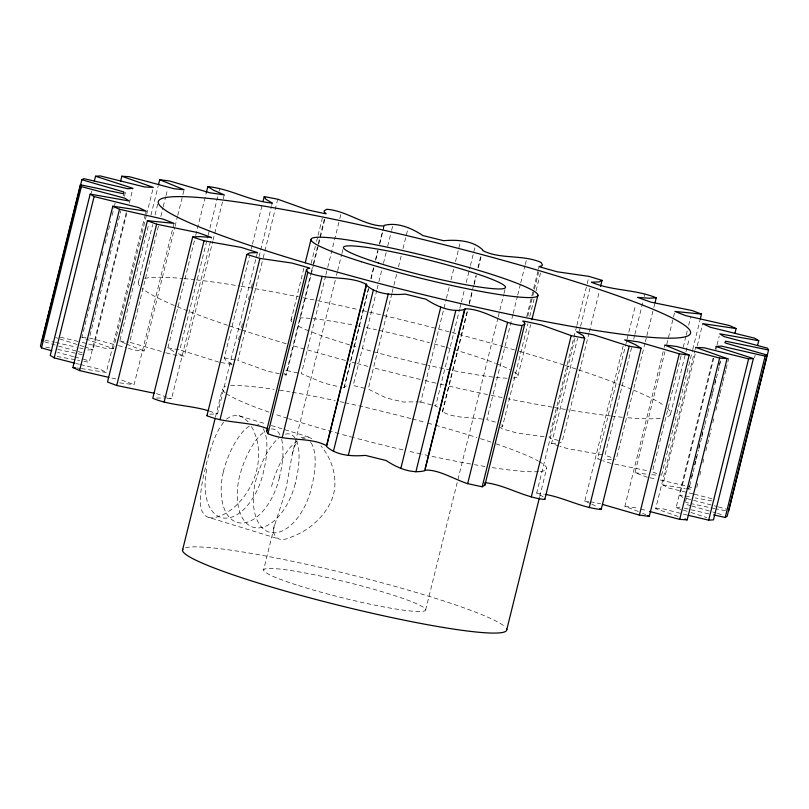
<?xml version="1.0" encoding="UTF-8"?>
<svg xmlns="http://www.w3.org/2000/svg" width="809" height="809" viewBox="0 0 809 809"><rect width="100%" height="100%" fill="white"/><g stroke="black" fill="none" stroke-linecap="round" stroke-linejoin="round"><path stroke-width="0.61" stroke-dasharray="4.04 3.03" d="M482.68 419.133C470.15 417.211 452.949 418.213 442.665 411.73L442.665 411.033M279.429 477.3L279.135 478.847A50.067 27.85 -73.4 0 1 239.626 522.907A50.067 27.85 -73.4 0 1 223.345 471.778M295.224 483.742L295.518 482.194M335.26 280.379L292.342 453.788L286.376 486.755A39.247 8.788 -77.4 0 1 283.979 496.413L274.747 524.879L263.582 569.971M274.747 524.879C270.064 533.788 278.063 543.082 287.478 538.349C305.984 532.737 322.498 519.358 330.901 501.833A42.786 38.963 -63.6 0 0 334.865 485.774C335.593 471.374 330.254 456.893 320.971 445.951M91.296 193.331L91.902 190.894M146.358 215.507L113.402 348.689L81.901 337.515L94.602 286.194M96.109 280.086L97.626 273.978M99.133 267.87L100.65 261.762M102.156 255.654L103.673 249.536M105.18 243.428L110.621 221.433M112.138 215.325L114.251 206.78M114.554 205.557L115.161 203.11M123.18 195.849L124.08 192.178M89.981 335.553L99.962 295.234M100.265 294.011L102.986 283.008M103.289 281.785L120.824 210.916M124.455 196.253L125.961 190.145M83.863 361.411L89.223 362.25L126.416 211.958M87.766 349.994L93.025 349.599L126.892 212.757M129.309 202.978L132.939 188.315M81.385 368.58L106.262 372.443L145.276 214.82M145.569 213.596L146.176 211.159M146.662 214.284L153.316 187.405M125.415 343.592L119.813 341.024L148.846 223.719M150.959 215.164L158.22 185.848M138.44 282.028L152.658 224.599M155.075 214.82L158.099 202.604M158.422 226.186L129.693 342.268L165.117 352.522M160.839 216.418L162.963 207.862M163.266 206.639L165.683 196.86M165.987 195.647L167.493 189.528M119.661 382.869L134.092 384.649L174.006 223.365M128.348 348.426L134.112 350.014L144.194 351.015L174.734 227.612M175.037 226.389L177.454 216.61M177.758 215.386L182.601 195.839M182.905 194.615L184.108 189.731M173.753 351.521L167.898 347.89L195.414 236.703M195.717 235.48L206.305 192.714M167.898 347.89L179.81 349.862L207.933 236.228M208.237 235.004L217.914 195.899M219.118 191.015L219.724 188.568M166.887 398.25L171.559 398.726L211.473 237.431M166.25 352.876L172.995 354.726L184.331 356.193L212.757 241.335M213.06 240.111L224.245 194.898M231.961 364.101L225.933 360.531L224.315 357.871L249.415 256.453M251.225 249.121L252.135 245.461M252.438 244.237L262.116 205.142M215.477 416.999L222.435 388.886M209.824 414.188L217.52 413.854L257.434 252.57M238.433 339.932L239.646 335.047M241.456 327.716L242.67 322.821M248.414 299.613L249.324 295.942M251.437 287.387L252.347 283.726M258.991 256.847L271.389 206.75M271.693 205.526L272.299 203.079M279.368 373.758L267.769 371.21L237.795 360.48L262.895 259.062M263.188 257.838L277.709 199.196M291.028 320.212L304.022 267.678M311.121 263.421L315.358 246.32M316.562 241.426L317.775 236.541M318.079 235.318L322.306 218.208M285.81 370.927L286.882 370.573L311.081 272.825M311.374 271.602L318.028 244.722M318.331 243.499L324.379 219.057M284.192 374.759L286.285 375.022L313.498 265.049M313.801 263.825L318.331 245.501M318.635 244.278L325.289 217.399M325.602 275.97L301.413 373.718L324.419 383.284L339.102 386.783M325.906 274.747L327.423 268.639M327.716 267.415L339.517 219.765M339.82 218.541L341.327 212.433M336.463 275.485L337.373 271.824M337.677 270.6L341.6 254.724M341.904 253.51L343.41 247.402M342.955 387.622L344.169 387.612L368.146 289.501M370.866 278.508L373.586 267.516M375.406 260.185L377.823 250.406M379.34 244.298L382.96 229.635M383.264 228.411L383.87 225.964M344.169 387.612L369.268 286.204M371.078 278.872L374.102 266.646M375.922 259.315L378.036 250.77M379.846 243.438L384.083 226.328M376.792 290.198L353.209 385.509L365.921 388.522M377.095 288.975L378.612 282.867M378.915 281.643L381.939 269.427M383.446 263.319L386.166 252.317M387.683 246.209L391.313 231.546M391.617 230.322L393.123 224.214M391.819 293.768L368.226 389.078L386.146 397.947L403.195 402.022L417.474 401.82M392.112 292.545L393.629 286.437M393.932 285.213L396.653 274.221M398.463 266.889L401.486 254.673M403.003 248.565L408.141 227.784M418.556 401.911L420.741 402.093L446.133 299.461M446.437 298.238L449.157 287.246M450.977 279.914L453.697 268.912M455.507 261.58L460.655 240.809M437.558 407.008L435.667 405.956L459.563 309.422M459.866 308.199L461.069 303.314M461.373 302.091L464.396 289.875M466.217 282.543L470.14 266.657M470.444 265.433L475.591 244.662M442.28 411.943L467.38 310.525M469.19 303.193L473.73 284.869M474.034 283.646L476.147 275.09M477.957 267.759L480.981 255.543M442.665 411.73L467.764 310.312M469.271 304.204L472.598 290.765M474.114 284.657L476.228 276.102M478.341 267.546L481.365 255.331M425.665 609.966L497.909 318.058M498.213 316.835L503.673 294.759M503.977 293.525L505.504 287.397M512.876 314.63L486.876 419.709L496.392 422.369M513.179 313.407L517.416 296.306M517.72 295.083L520.44 284.08M520.743 282.857L524.97 265.757M525.274 264.533L526.487 259.649M526.699 316.622L531.533 297.075M531.837 295.851L533.353 289.743M533.657 288.52L538.187 270.186M538.491 268.972L539.097 266.525M527.761 316.177L534.112 290.522M534.415 289.298L538.642 272.188M500.336 427.637L502.561 426.313L527.964 323.681M529.774 316.349L534.011 299.239M536.124 290.684L540.968 271.136M517.972 375.872L530.674 324.551M576.595 326.482L549.078 437.669L559.767 440.925M576.898 325.258L586.879 284.94M587.182 283.716L588.992 276.385M543.152 496.837L536.701 493.005L575.098 337.828M558.766 446.002L551.566 443.514L577.565 338.435M579.386 331.103L580.286 327.433M580.589 326.219L589.963 288.338M539.694 496.584L546.651 468.482M589.053 332.893L562.144 441.643L559.262 443.19M589.356 331.68L599.338 291.351M590.772 503.663L584.755 501.186L623.152 346.009M601.613 460.321L597.527 458.652L625.65 345.018M625.954 343.795L626.854 340.124M627.157 338.9L635.621 304.69M631.566 347.759L604.96 455.285L611.776 457.57M633.69 339.204L634.59 335.543M634.893 334.319L643.064 301.332M644.267 296.438L644.874 294.001M645.046 343.006L616.316 459.087L614.698 459.29M645.349 341.792L646.553 336.898M646.856 335.684L653.51 308.795M653.814 307.572L654.724 303.911M638.321 511.48L624.892 506.353L663.896 348.73M664.199 347.506L664.806 345.069M647.422 477.29L634.994 472.719L664.927 351.753M666.737 344.422L674.908 311.435M681.097 355.798L652.367 471.88L660.427 474.923M683.211 347.243L685.931 336.251M686.234 335.027L687.448 330.133M688.661 325.248L690.775 316.693M670.56 414.056L685.678 352.967M685.981 351.743L689.308 338.304M661.58 475.368L692.423 350.732M692.726 349.508L699.987 320.182M678.154 516.425L655.684 508.689L694.698 351.066M695.002 349.842L695.598 347.395M693.121 493.894L669.013 488.13L662.824 484.925L695.174 354.19M697.297 345.635L702.738 323.64M681.148 509.518L676.061 507.769L713.255 357.477M715.368 348.922L715.975 346.485M682.857 497.464L679.863 495.118L713.73 358.276M715.844 349.721L716.754 346.05M717.057 344.826L719.171 336.281M685.516 501.459L686.426 497.798M688.54 489.243L689.45 485.572M691.564 477.027L692.474 473.356M694.587 464.801L695.497 461.14M695.801 459.916L697.014 455.032M698.824 447.701L700.038 442.806M701.848 435.485L703.061 430.59M711.829 395.156L712.739 391.495M714.853 382.94L715.763 379.269M719.08 365.83L720.293 360.945M689.794 485.582L698.561 450.148M698.865 448.924L701.585 437.932M701.888 436.708L704.609 425.716M704.912 424.492L707.632 413.49M707.936 412.277L720.637 360.956M696.802 487.402L698.319 481.294M699.825 475.186L701.342 469.078M702.849 462.96L704.366 456.852M705.873 450.744L711.323 428.75M712.83 422.642L714.347 416.534M715.854 410.426L719.788 394.539M720.091 393.316L722.811 382.323M723.115 381.1L725.835 370.097M726.138 368.884L729.465 355.444M754.524 357.8L755.131 355.353M292.342 453.788L295.012 445.446L297.57 440.976M343.956 387.258L346.333 385.974M679.863 495.118L682.341 495.341M584.755 501.186L589.205 501.631M223.628 422.136L219.593 427.951A53.849 13.955 -74.6 0 0 215.902 435.202L213.657 440.693A51.361 10.193 -75 0 0 206.76 462.323L203.676 475.166A51.493 10.214 -75 0 0 200.743 492.924L200.349 498.101A53.859 13.965 -74.6 0 0 200.561 504.937L200.814 506.919A54.223 17.302 -74.2 0 0 202.402 511.986L205.112 515.545L207.539 517.032L278.62 538.895M226.459 419.153L230.98 416.21L237.371 415.3L265.362 423.714M301.12 437.73L306.884 436.638L313.619 439.317M634.994 472.719L647.089 474.236M113.402 348.689L106.272 348.588L87.948 343.855M655.684 508.689L662.814 508.79L686.801 514.949M676.061 507.769L679.954 507.142M536.701 493.005L544.295 494.188M551.566 443.514L556.188 443.565M156.572 397.998L164.985 398.079M611.432 459.421L604.101 459.29M662.824 484.925L685.304 488.474M624.892 506.353L638.149 508.153M597.527 458.652L598.336 458.703M81.901 337.515L88.13 337.919M651.781 474.721L658.86 475.257M119.813 341.024L128.459 342.106M76.612 367.943L80.192 368.419M686.507 488.636L692.474 489.425M231.961 364.434L221.181 362.533M685.749 502.47L688.489 502.986M590.358 501.792L600.591 503.744M544.113 436.809L517.264 433.078L501.135 428.548M57.156 356.506L75.085 359.671M711.93 500.872L695.234 497.929M614.951 464.144L646.472 470.565M725.481 510.701L716.167 508.891M208.914 517.497L210.37 517.77A53.121 26.03 -72.9 0 0 215.487 517.517L223.517 514.605L229.989 510.55A53.869 34.676 -71.4 0 0 236.572 505.049L240.789 500.619A52.777 36.415 -70.7 0 0 248.353 490.224L249.971 487.352A50.734 37.224 -70 0 0 258.597 455.77L258.415 449.46A52.787 36.425 -70.7 0 0 256.322 437.709L253.439 430.054L250.76 425.403M224.315 357.871L237.795 360.48M156.481 393.619L171.559 398.726M45.709 347.061L50.512 348.012M57.722 349.427L76.501 353.432M714.964 508.659L691.462 503.694M602.745 454.84L567.716 448.661L559.929 446.366M77.563 360.136L79.666 360.561M685.223 495.968L690.471 497.029M218.774 362.098L179.81 349.862M650.082 477.806L656.524 479.15M115.778 378.895L110.095 377.672M45.031 340.184L54.365 342.197M286.882 370.573L298.996 373.192M82.184 354.736L77.624 353.685M121.663 380.078L134.092 384.649M55.558 342.46L76.349 347.172M708.775 513.867L689.329 509.367M660.225 479.97L689.49 486.806L692.848 488.323M60.402 337.211L79.838 341.833M686.79 498.546L717.3 506.586M75.965 363.474L79.373 364.303M80.506 364.576L100.073 369.238L106.262 372.443M79.757 348.001L83.165 348.841M688.186 509.083L683.949 508.022M611.129 463.476L602.695 460.705M74.64 356.931L80.313 358.357M89.374 338L117.194 345.281M82.285 342.429L86.816 343.572M694.344 494.208L714.893 499.507M420.741 402.093L435.667 405.956M690.846 505.746L685.243 504.149M78.24 351.622L82.761 352.825M83.287 359.065L86.856 360.217L89.223 362.25M73.508 356.648L57.641 352.411M691.948 506.05L711.536 511.612M76.036 351.025L56.387 345.403M118.407 345.615L126.255 347.83M718.463 506.909L726.472 509.164M640.738 508.942L647.028 510.752M683.201 510.115L687.286 511.328M83.843 346.646L59.957 339.011M84.864 346.95L93.025 349.599M712.699 511.966L716.198 513.017M717.371 513.371L722.033 514.767M55.214 345.059L43.999 341.651M271.359 425.554L308.522 436.961M690.876 512.441L706.894 517.618M209.157 411.002L217.52 413.854M55.619 337.515L57.783 338.263M238.989 415.624L243.762 417.879L248.272 421.995M178.314 353.705L184.331 356.193M642.599 513.311L645.804 514.716M126.487 344.058L144.194 351.015M591.682 504.098L595.333 505.858M284.434 373.404L286.285 375.022M501.873 424.503L502.561 426.313M538.966 461.413A166.947 16.291 13.9 0 1 539.502 471.576M538.47 471.657A166.947 16.291 13.9 0 1 491.69 467.521M484.985 466.459A166.947 16.291 13.9 0 1 474.398 464.659M470.727 464.012A166.947 16.291 13.9 0 1 430.226 455.973M429.003 455.71A166.947 16.291 13.9 0 1 421.883 454.162M420.781 453.92A166.947 16.291 13.9 0 1 407.433 450.906M402.943 449.865A166.947 16.291 13.9 0 1 354.494 437.811M353.381 437.517A166.947 16.291 13.9 0 1 340.184 433.958M339.092 433.654A166.947 16.291 13.9 0 1 288.611 418.708M287.448 418.334A166.947 16.291 13.9 0 1 274.049 413.895M268.841 412.094A166.947 16.291 13.9 0 1 227.329 394.266M225.155 392.699A166.947 16.291 13.9 0 1 225.458 386.49M230.616 385.711A166.947 16.291 13.9 0 1 274.16 389.362M279.59 390.191A166.947 16.291 13.9 0 1 289.905 391.88M292.282 392.284A166.947 16.291 13.9 0 1 335.209 400.617M340.083 401.658A166.947 16.291 13.9 0 1 343.764 402.457M344.998 402.73A166.947 16.291 13.9 0 1 411.245 418.678M412.368 418.971A166.947 16.291 13.9 0 1 425.635 422.52M427.819 423.117A166.947 16.291 13.9 0 1 434.322 424.917M435.394 425.21A166.947 16.291 13.9 0 1 476.916 437.527M480.475 438.66A166.947 16.291 13.9 0 1 491.801 442.381M496.099 443.838A166.947 16.291 13.9 0 1 538.167 460.968M185.544 547.774A166.947 16.291 13.9 0 1 350.519 574.653A166.947 16.291 13.9 0 1 505.554 627.38M667.364 408.1A274.13 26.748 13.9 0 1 665.483 417.393M660.184 418.334A274.13 26.748 13.9 0 1 624.801 417.474M622.434 417.252A274.13 26.748 13.9 0 1 611.533 416.079M610.36 415.937A274.13 26.748 13.9 0 1 567.857 409.809M565.451 409.415A274.13 26.748 13.9 0 1 554.337 407.524M552.031 407.109A274.13 26.748 13.9 0 1 508.092 398.797M502.136 397.593A274.13 26.748 13.9 0 1 488.848 394.832M487.625 394.58A274.13 26.748 13.9 0 1 446.406 385.519M444.05 384.973A274.13 26.748 13.9 0 1 436.941 383.335M435.758 383.062A274.13 26.748 13.9 0 1 425.059 380.543M420.296 379.411A274.13 26.748 13.9 0 1 372.595 367.579M367.852 366.356A274.13 26.748 13.9 0 1 357.234 363.575M356.061 363.261A274.13 26.748 13.9 0 1 349.033 361.401M345.534 360.46A274.13 26.748 13.9 0 1 290.825 345.109M286.194 343.744A274.13 26.748 13.9 0 1 241.567 329.91M240.374 329.526A274.13 26.748 13.9 0 1 228.674 325.653M227.541 325.269A274.13 26.748 13.9 0 1 175.523 305.994M174.319 305.489A274.13 26.748 13.9 0 1 142.333 288.58M139.522 285.749A274.13 26.748 13.9 0 1 139.472 280.551M144.669 278.407A274.13 26.748 13.9 0 1 183.026 278.508M184.199 278.609A274.13 26.748 13.9 0 1 194.008 279.611M196.304 279.874A274.13 26.748 13.9 0 1 239.949 286.073M241.143 286.275A274.13 26.748 13.9 0 1 298.541 296.812M303.274 297.763A274.13 26.748 13.9 0 1 314.084 299.977M317.715 300.736A274.13 26.748 13.9 0 1 357.881 309.503M362.594 310.565A274.13 26.748 13.9 0 1 368.499 311.93M369.683 312.203A274.13 26.748 13.9 0 1 502.834 346.535M504.027 346.869A274.13 26.748 13.9 0 1 514.666 349.953M519.338 351.318A274.13 26.748 13.9 0 1 564.106 365.092M565.218 365.456A274.13 26.748 13.9 0 1 620.23 384.75M621.312 385.175A274.13 26.748 13.9 0 1 631.313 389.19M633.477 390.09A274.13 26.748 13.9 0 1 664.209 405.633M514.473 372.089A116.86 11.407 13.9 0 1 512.34 378.116M507.061 378.197A116.86 11.407 13.9 0 1 452.575 370.461M450.411 370.026A116.86 11.407 13.9 0 1 427.84 365.253M425.504 364.728A116.86 11.407 13.9 0 1 362.483 348.659M355.95 346.768A116.86 11.407 13.9 0 1 352.754 345.817M349.599 344.877A116.86 11.407 13.9 0 1 310.504 331.589M308.553 330.81A116.86 11.407 13.9 0 1 296.498 325.188M291.887 321.901A116.86 11.407 13.9 0 1 291.948 318.968M299.087 317.866A116.86 11.407 13.9 0 1 310.798 318.463M312.85 318.665A116.86 11.407 13.9 0 1 354.281 325.208M356.425 325.623A116.86 11.407 13.9 0 1 361.866 326.715M366.305 327.625A116.86 11.407 13.9 0 1 376.529 329.809M378.845 330.315A116.86 11.407 13.9 0 1 429.508 342.713M434.12 343.956A116.86 11.407 13.9 0 1 445.415 347.112M446.517 347.425A116.86 11.407 13.9 0 1 453.05 349.316M454.122 349.64A116.86 11.407 13.9 0 1 495.401 363.281M496.453 363.686A116.86 11.407 13.9 0 1 510.105 369.612M310.171 441.694A50.067 19.325 -72.8 0 1 310.626 442.24M311.05 442.826A50.067 19.325 -72.8 0 1 311.556 487.089L311.323 488.636A50.067 27.85 -73.4 0 1 271.814 532.706A50.067 27.85 -73.4 0 1 255.533 481.567A50.067 19.325 -72.8 0 1 279.075 437.679M271.551 486.462A50.067 19.325 -72.8 0 1 297.348 440.996M302.202 438.923A50.067 19.325 -72.8 0 1 305.377 438.852M285.446 434.18A50.067 19.325 -72.8 0 1 294.961 437.932M296.478 440.713A50.067 19.325 -72.8 0 1 295.467 482.194M295.214 483.731A50.067 27.85 -73.4 0 1 255.725 527.802A50.067 27.85 -73.4 0 1 239.434 476.673A50.067 19.325 -72.8 0 1 265.16 431.207M271.328 428.962A50.067 19.325 -72.8 0 1 280.035 435.06M281.572 439.257A50.067 19.325 -72.8 0 1 279.378 477.3M257.697 424.3A50.067 19.325 -72.8 0 1 258.85 424.695M263.188 428.78A50.067 19.325 -72.8 0 1 263.289 472.405L263.046 473.943A50.067 27.85 -73.4 0 1 223.537 518.013A50.067 27.85 -73.4 0 1 207.256 466.884M223.284 471.778A50.067 19.325 -72.8 0 1 249.789 425.878M298.622 585.605A83.479 8.151 13.9 0 0 425.423 610.431A83.479 8.151 13.9 0 0 309.837 573.874A83.479 8.151 13.9 0 0 298.622 585.605"/><path stroke-width="1.21" d="M267.951 428.821C248.333 421.135 226.5 423.714 206.942 415.725L246.856 254.441L259.922 258.415L291.736 263.006L307.865 267.536L309.817 268.275L307.319 268.81L306.439 269.771L307.855 272.38C326.229 280.501 349.478 275.293 366.335 284.353L326.411 446.346C336.433 455.73 352.37 456.509 365.365 455.386L386.136 460.533C397.007 467.784 411.488 474.145 424.745 470.727L465.044 308.826C484.237 308.664 502.106 324.136 522.118 325.511L524.788 323.913L524.566 322.68L522.715 321.062L524.808 321.325L541.231 324.874L571.205 335.604L584.685 338.213L544.77 499.497C523.797 497.454 505.777 484.965 484.894 482.619M366.335 284.353L366.335 285.061C376.347 294.446 392.284 295.224 405.279 294.102L426.05 299.249C436.921 306.5 451.402 312.861 464.659 309.442L465.044 308.826M41.967 341.014L81.881 179.729L123.757 191.935L123.676 193.543L122.098 193.452L80.364 184.796L40.45 346.08L41.492 347.89L51.786 350.793M41.492 347.89L81.406 186.606L80.364 184.796M81.406 186.606L124.829 198.195L129.137 200.966L90.163 194.109L50.249 355.394L54.193 357.871L74.741 363.16M94.319 181.115L95.533 176.231L100.316 175.927L144.669 186.99L153.316 187.405L121.815 176.231L120.602 181.115M54.193 357.871L94.107 196.577L90.163 194.109M108.861 377.398L79.595 370.562L72.881 367.529L112.805 206.234L146.176 211.159L138.511 207.519L94.107 196.577M79.595 370.562L119.51 209.278L112.805 206.234M119.51 209.278L163.175 219.138L174.006 223.365L147.42 220.715L107.506 382.01L116.718 385.499L154.135 393.225M158.513 184.624L159.727 179.729L169.607 180.983L209.834 192.775L224.245 194.898L213.667 190.226L207.812 186.606L206.305 192.714M116.718 385.499L156.633 224.204L147.42 220.715M156.633 224.204L197.871 232.608L211.473 237.431L199.752 236.582L192.684 236.997L152.77 398.281C170.375 405.633 189.923 405.208 208.004 410.628M164.126 402.083L204.04 240.799L192.684 236.997M263.016 201.471L264.23 196.587L277.709 199.196L307.683 209.925L324.106 213.465L326.199 213.728L324.348 212.11L324.126 210.886L326.796 209.288C346.808 210.653 364.677 226.126 383.87 225.964L384.255 225.357C397.512 221.939 411.993 228.3 422.864 235.55L443.635 240.698C456.63 239.575 472.567 240.354 482.589 249.738L482.579 250.446C499.436 259.507 522.685 254.299 541.059 262.419L542.475 265.028L541.595 265.979L539.097 266.525L541.049 267.263L557.179 271.794L588.992 276.385L602.058 280.359L600.551 286.467M182.521 550.181L215.184 418.213M220.008 419.699L259.922 258.415M305.236 262.783L310.98 239.575M326.421 445.638C309.564 436.577 286.315 441.785 267.941 433.664L266.525 431.055L306.439 269.771M267.941 433.664L307.855 272.38M282.21 437.659L322.124 276.375M326.806 445.425L366.72 284.141M333.409 451.422L373.333 290.128M348.345 455.275L388.259 293.991M400.859 468.3L440.774 307.005M415.877 471.869L455.791 310.575M425.221 468.532L464.528 309.695M524.788 323.913L484.874 485.208L482.204 486.796L467.673 483.651L507.587 322.366M482.204 486.796L522.118 325.511M531.887 319.666L537.934 295.224M531.291 496.888L571.205 335.604M506.737 629.766L539.391 497.808M589.276 507.516L629.19 346.222L641.102 348.194L601.188 509.478C581.802 507.759 564.46 497.808 545.499 494.41M655.027 302.687L656.23 297.803C635.5 289.197 612.1 291.058 591.48 282.23L599.176 281.906L602.058 280.359M639.393 515.1L679.307 353.816L689.187 355.06L649.273 516.354L639.393 515.1L602.836 504.492M700.291 318.968L701.494 314.074L692.282 310.585L651.043 302.182L637.441 297.358L649.162 298.218L656.23 297.803M679.712 519.378L719.626 358.094L727.099 358.569L687.185 519.853L679.712 519.378L649.465 511.419M734.906 333.45L736.119 328.555L729.405 325.521L685.749 315.662L674.908 311.435L701.494 314.074M708.684 520.157L748.598 358.872L753.381 358.569L713.467 519.853L708.684 520.157L688.024 515.242M757.548 345.574L758.751 340.69L754.807 338.223L710.403 327.281L702.738 323.64L736.119 328.555M713.528 514.918L725.208 517.436L765.122 356.142L767.033 355.07L726.239 343.259L724.834 342.622L725.663 341.186L768.55 350.004L728.636 511.288M767.033 355.07L727.119 516.354L725.208 517.436M246.856 254.441L249.738 252.893L257.434 252.57L241.284 247.423L204.04 240.799M206.942 415.725L207.397 415.219M266.525 431.055L267.405 430.105M81.881 179.729L83.792 178.647L127.68 188.709L132.939 188.315L95.533 176.231M121.815 176.231L129.288 176.706L174.026 188.73L184.108 189.731L159.727 179.729M72.881 367.529L75.368 367.802M758.751 340.69L719.777 333.834L724.085 336.595L767.508 348.194L768.55 350.004M207.812 186.606C230.15 188.679 249.951 201.259 272.299 203.079L265.848 199.247L264.23 196.587M765.122 356.142L721.234 346.09L715.975 346.485L753.381 358.569M748.598 358.872L704.245 347.809L695.598 347.395L727.099 358.569M719.626 358.094L676.506 346.434L664.806 345.069L689.187 355.06M679.307 353.816L639.08 342.015L624.669 339.891L635.247 344.573L641.102 348.194M629.19 346.222L593.401 334.744L576.615 331.72L583.067 335.553L584.685 338.213M467.673 483.651C454.112 479.403 438.953 469.442 425.129 470.12M684.889 518.953L687.185 519.853M647.665 515.576L649.273 516.354M599.904 508.558L601.188 509.478M484.652 483.974L484.874 485.208M544.669 498.85L544.77 499.497M506.464 628.644A166.947 16.291 13.9 0 1 343.825 606.558A166.947 16.291 13.9 0 1 182.895 549.22M284.424 256.524A274.13 26.748 13.9 0 0 690.512 333.409A274.13 26.748 13.9 0 0 298.43 212.261A274.13 26.748 13.9 0 0 284.424 256.524M361.441 261.732A116.86 11.407 13.9 0 0 537.692 295.902A116.86 11.407 13.9 0 0 374.233 244.561A116.86 11.407 13.9 0 0 361.441 261.732M378.45 263.036A83.479 8.151 13.9 0 0 505.251 287.862A83.479 8.151 13.9 0 0 389.665 251.296A83.479 8.151 13.9 0 0 378.45 263.036"/></g></svg>
